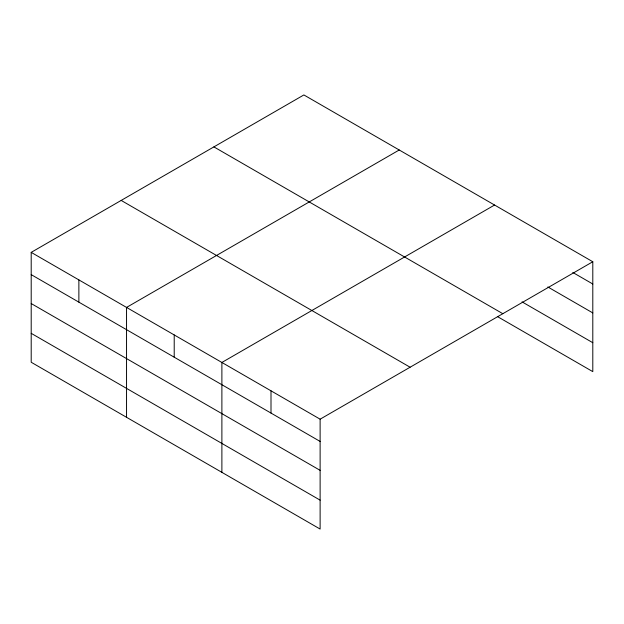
<?xml version="1.0" encoding="UTF-8"?>
<svg xmlns="http://www.w3.org/2000/svg" width="624" height="624" viewBox="0 0 624 624"><rect width="100%" height="100%" fill="white"/><g stroke="black" fill="none" stroke-linecap="round" stroke-linejoin="round"><path stroke-width="0.94" d="M31.2 252.369L320.12 419.18L320.12 529.058L31.2 362.255L31.2 252.369L303.88 94.942L592.8 261.745L592.8 371.631L497.897 316.836M399.227 149.986L126.547 307.421L126.547 417.3M494.567 205.031L221.887 362.466L221.887 472.345M320.12 419.18L592.8 261.745M572.824 272.47L592.8 284.006M547.849 286.97L592.8 312.92M522.038 301.86L592.8 342.709M213.899 146.897L502.819 313.7M121.181 200.421L410.101 367.224M31.2 274.63L320.12 441.433M31.2 303.545L320.12 470.348M31.2 333.333L320.12 500.144M271.003 390.819L271.003 413.08M174.213 334.94L174.213 357.201M78.874 279.895L78.874 302.149"/></g></svg>
